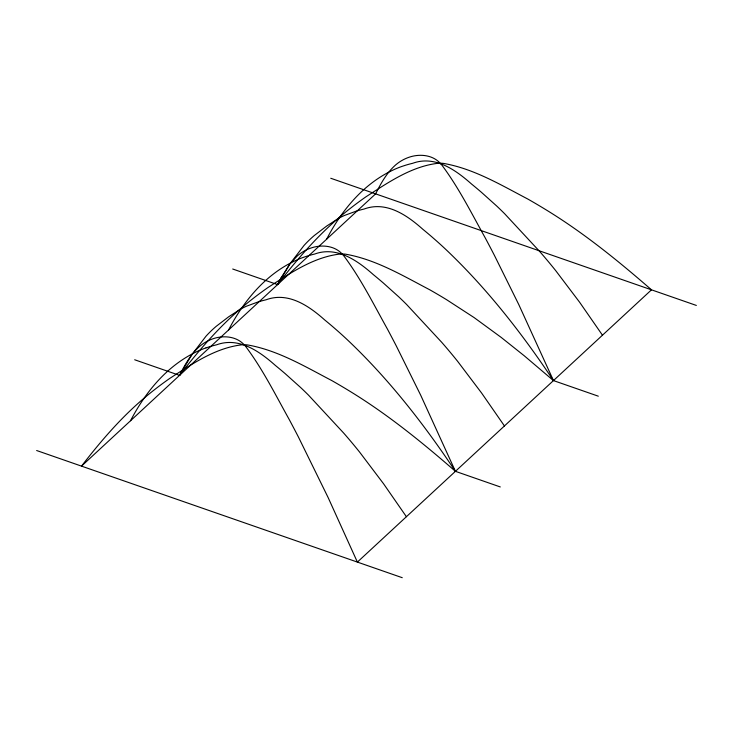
<?xml version="1.0" encoding="UTF-8"?>
<svg xmlns="http://www.w3.org/2000/svg" width="733" height="733" viewBox="0 0 733 733"><rect width="100%" height="100%" fill="white"/><g stroke="black" fill="none" stroke-linecap="round" stroke-linejoin="round"><path stroke-width="1.1" d="M130.529 420.751C145.391 392.118 166.959 365.767 196.581 351.748A242.486 139.013 47.2 0 1 205.982 347.891M228.559 329.997C243.42 301.364 264.989 275.012 294.611 260.994A242.486 139.013 47.2 0 1 304.012 257.136L307.631 255.954A275.727 158.071 47.2 0 1 314.631 254.049C336.878 245.885 357.557 260.655 373.427 274.71A321.466 184.295 47.2 0 1 383.231 282.911L398.706 296.801A221.934 127.23 47.2 0 1 406.613 304.488L441.651 342.238A331.206 189.884 47.2 0 1 457.676 361.387L481.581 392.998L504.441 425.955M326.588 239.242C341.459 210.609 363.018 184.258 392.65 170.239A242.486 139.013 47.2 0 1 402.041 166.382L405.661 165.2A275.727 158.071 47.2 0 1 412.67 163.294C434.907 155.139 455.587 169.9 471.456 183.956A321.466 184.295 47.2 0 1 481.26 192.156L496.736 206.046A221.934 127.23 47.2 0 1 504.643 213.734L539.68 251.483A331.206 189.884 47.2 0 1 555.706 270.633L579.62 302.243L602.471 335.201M205.982 347.891L209.592 346.709A275.727 158.071 47.2 0 1 216.602 344.803C238.848 336.639 259.528 351.4 275.397 365.465A321.466 184.295 47.2 0 1 285.201 373.665L300.677 387.555A221.934 127.23 47.2 0 1 308.584 395.234L343.612 432.992A331.206 189.884 47.2 0 1 359.646 452.142L383.551 483.753L406.403 516.71M330.748 178.256L696.35 305.432M232.709 269.011L277.578 284.615C294.299 262.936 312.066 241.908 332.379 223.473A473.316 357.154 19.2 0 1 348.331 209.931L353.077 206.23A506.301 382.04 19.2 0 1 365.987 196.783C388.243 182.49 411.68 166.125 438.673 163.221A35.129 26.507 19.2 0 1 443.263 163.367C473.637 168.59 500.85 184.936 527.806 199.037A481.728 363.495 19.2 0 1 544.546 208.896C582.854 232.132 617.745 260.472 651.49 289.819L357.383 562.092L328.155 497.606L298.331 436.831A481.728 137.657 66 0 0 289.37 419.771C275.507 394.931 262.735 369.166 245.601 346.352A35.129 10.042 66 0 0 243.411 343.988C235.458 335.998 222.548 335.256 212.405 338.967A506.301 144.676 66 0 0 207.256 341.221L205.387 342.265A473.316 135.248 66 0 0 199.22 346.746C190.488 354.561 184.771 365.043 179.539 375.369L134.68 359.766M598.311 396.186L553.452 380.583L524.342 355.862L501.198 337.409L474.086 317.563L446.516 299.65A481.728 363.495 19.2 0 0 429.776 289.792C402.82 275.69 375.608 259.345 345.225 254.122A35.129 26.507 19.2 0 0 340.643 253.975C313.651 256.871 290.213 273.244 267.957 287.538A506.301 382.04 19.2 0 0 255.047 296.984L250.301 300.686A473.316 357.154 19.2 0 0 234.34 314.228C214.036 332.663 196.27 353.691 179.539 375.369L191.863 354.644L205.964 336.245A331.206 189.884 47.2 0 1 216.281 326.267L228.65 316.803L240.543 309.143A221.934 127.23 47.2 0 1 246.38 306.238L258.273 301.868A321.466 184.295 47.2 0 1 266.052 299.788C288.206 291.56 308.932 305.881 324.756 319.991A275.727 158.071 47.2 0 1 333.588 327.404L338.234 331.463A242.486 139.013 47.2 0 1 350.64 342.907C390.588 381.316 424.746 425.287 455.422 471.328L500.282 486.941M36.65 450.52L402.252 577.696M281.051 277.871L277.578 284.615L289.901 263.889L303.993 245.5A331.206 189.884 47.2 0 1 314.31 235.513L326.68 226.048L338.573 218.388A221.934 127.23 47.2 0 1 344.409 215.484L356.302 211.113A321.466 184.295 47.2 0 1 364.09 209.033C386.236 200.805 406.962 215.126 422.785 229.237A275.727 158.071 47.2 0 1 431.627 236.649L436.263 240.708A242.486 139.013 47.2 0 1 448.669 252.152C488.618 290.561 522.776 334.532 553.461 380.574L518.762 304.534L494.39 255.331A481.728 137.657 66 0 0 485.438 238.262C471.576 213.422 458.794 187.657 441.669 164.843A35.129 10.042 66 0 0 439.479 162.479C431.526 154.489 418.607 153.747 408.473 157.458A506.301 144.676 66 0 0 403.324 159.712L401.455 160.756A473.316 135.248 66 0 0 395.289 165.237C386.557 173.052 380.839 183.534 375.608 193.86L81.51 466.124C98.24 444.445 115.997 423.417 136.311 404.983A473.316 357.154 19.2 0 1 152.272 391.44L157.018 387.739A506.301 382.04 19.2 0 1 169.928 378.292C192.183 363.999 215.621 347.625 242.614 344.73A35.129 26.507 19.2 0 1 247.195 344.876C277.578 350.099 304.791 366.445 331.747 380.546A481.728 363.495 19.2 0 1 348.487 390.405C386.795 413.641 421.686 441.981 455.422 471.328L420.733 395.279L396.361 346.077A481.728 137.657 66 0 0 387.4 329.016C373.537 304.177 360.764 278.412 343.63 255.597A35.129 10.042 66 0 0 341.441 253.233C333.497 245.243 320.578 244.501 310.435 248.212A506.301 144.676 66 0 0 305.294 250.466L303.425 251.511A473.316 135.248 66 0 0 297.25 255.991L289.975 263.853L281.051 277.871"/></g></svg>
